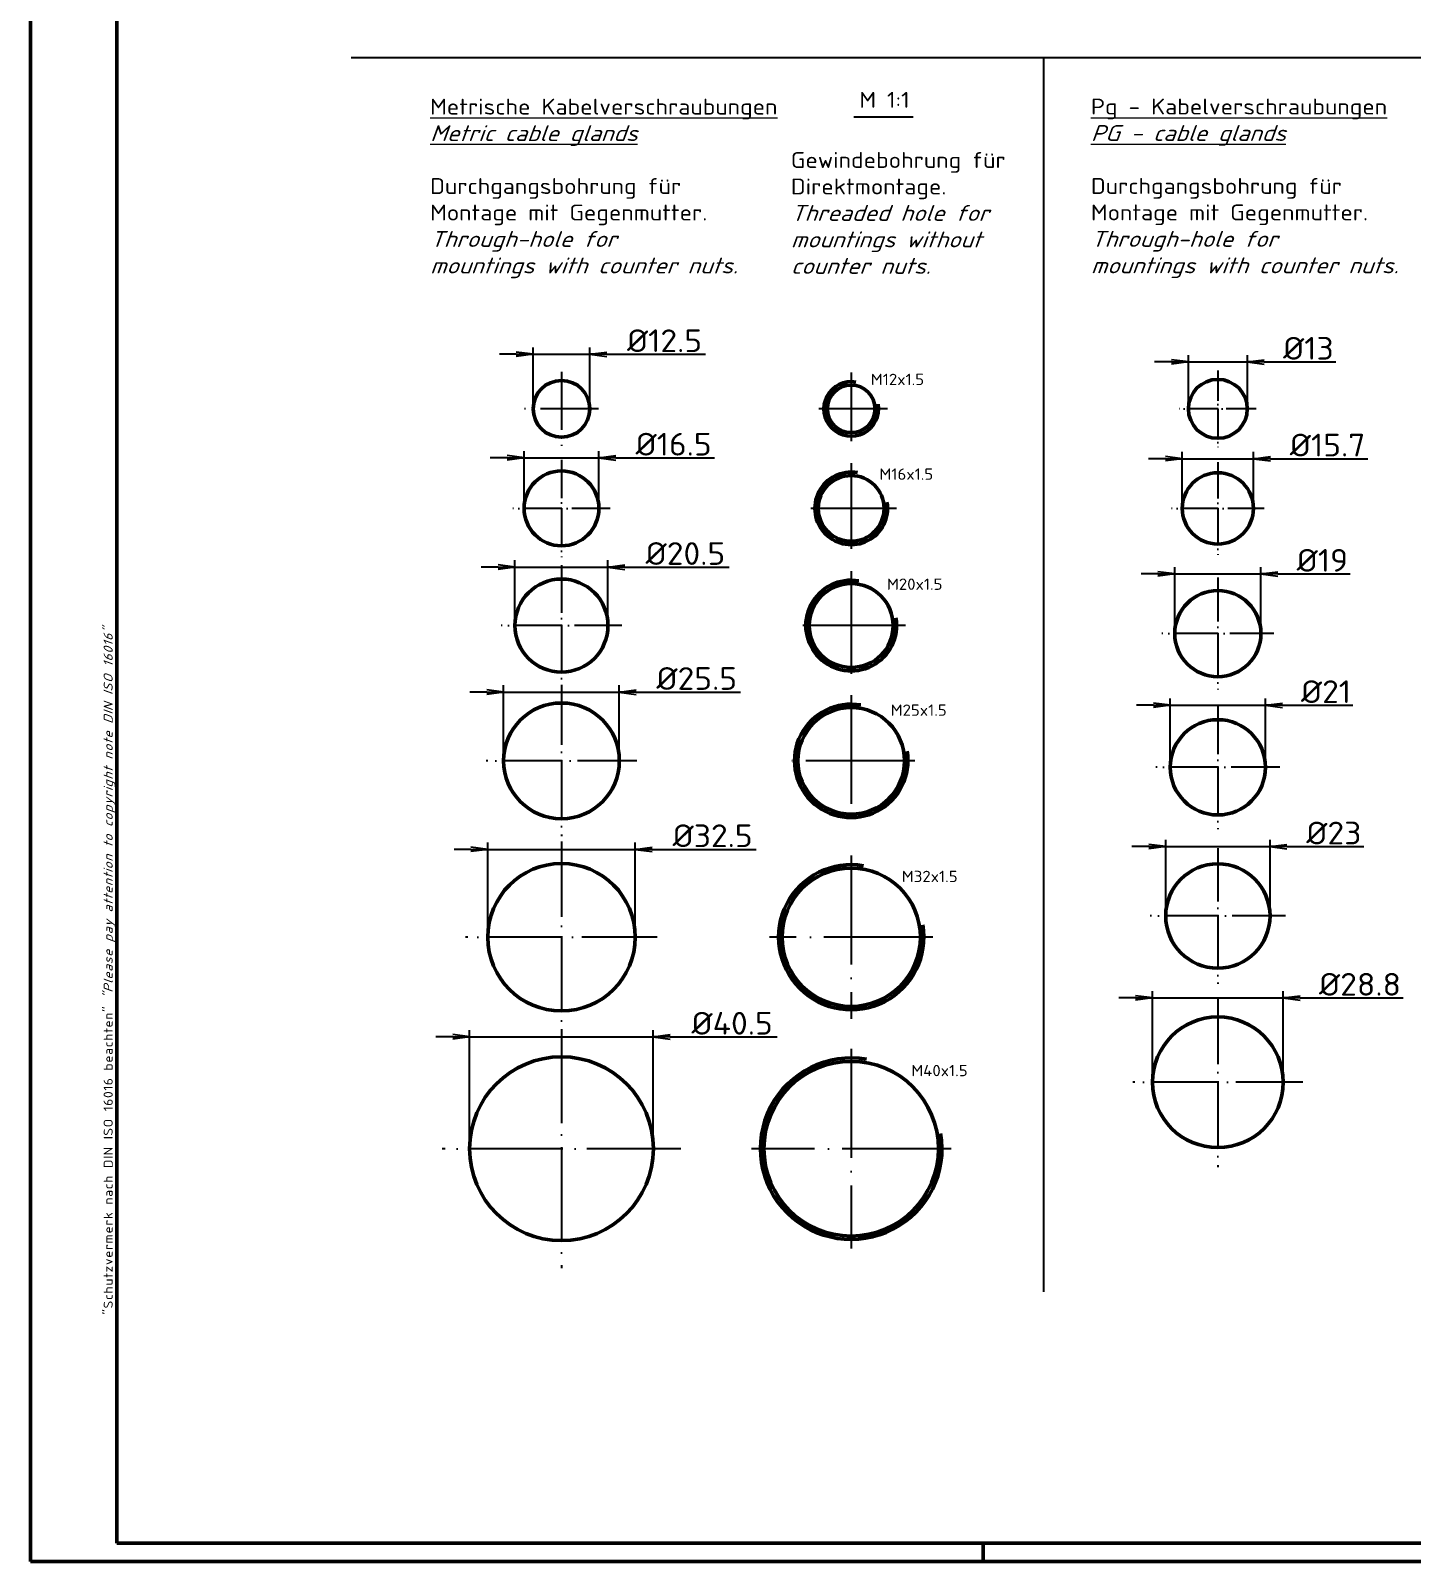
# Model space of a CAD drawing. Header units: millimetres. Extents: x 1 to 840, y 1 to 593.
# Drawn here: x 1 to 305.4, y 1 to 338.4 of the extents above; entities that cross this region are included whole.
import ezdxf

# ---------------------------------------------------------------- set-up
doc = ezdxf.new("R2010")
doc.units = ezdxf.units.MM
doc.header["$PDMODE"] = 35
doc.header["$PDSIZE"] = -2
doc.linetypes.add('ACAD_ISO04W100', pattern=[30, 24, -3, 0, -3])
doc.styles.get("Standard").update_dxf_attribs({"font": 'isocp.shx', "width": 1.2})
doc.dimstyles.new('phoenix', dxfattribs={"dimtxt": 2.5, "dimasz": 3.72, "dimexe": 1.5, "dimexo": 0, "dimgap": 0.5, "dimtad": 1, "dimdec": 6, "dimdsep": 46, "dimtxsty": 'Standard', "dimblk": '_OPEN15', "dimcen": 0, "dimclrd": 1, "dimclre": 1, "dimclrt": 5, "dimadec": 4, "dimazin": 2, "dimtfac": 0.666667, "dimtdec": 6, "dimtmove": 0, "dimatfit": 0, "dimldrblk": '_OPEN15', "dimfxl": 1, "dimtolj": 1, "dimlwd": 25, "dimlwe": 25, "dimarcsym": 0})

# ---------------------------------------------------------------- blocks, each defined once
blk = doc.blocks.new('_OPEN15', base_point=(1, 0))
at = {"color": 0, "linetype": 'ByBlock'}
for p, q in [((1, 0), (0, 0.132)), ((0, 0), (1, 0)), ((1, 0), (0, -0.132))]:
    blk.add_line(p, q, dxfattribs=at)
blk = doc.blocks.new('*D43')
at = {"color": 1, "linetype": 'Continuous', "lineweight": 25}
for p, q in [((108.06, 267.08), (104.34, 267.08)), ((111.78, 255.06), (111.78, 268.58)), ((111.78, 267.08), (124.28, 267.08)), ((124.28, 255.06), (124.28, 268.58)), ((128, 267.08), (149.77, 267.08))]:
    blk.add_line(p, q, dxfattribs=at)
at = {"layer": 'Defpoints', "color": 0, "linetype": 'Continuous', "lineweight": 50}
for p in [(124.28, 267.08), (111.78, 255.06), (124.28, 255.06)]:
    blk.add_point(p, dxfattribs=at)
at = {"color": 1, "linetype": 'Continuous', "lineweight": 25, "xscale": 3.72, "yscale": 3.72, "zscale": 3.72}
blk.add_blockref('_OPEN15', (111.78, 267.08), dxfattribs=at)
at = {"color": 1, "linetype": 'Continuous', "lineweight": 25, "xscale": 3.72, "yscale": 3.72, "zscale": 3.72, "rotation": 180}
blk.add_blockref('_OPEN15', (124.28, 267.08), dxfattribs=at)
at = {"color": 5, "linetype": 'Continuous', "lineweight": 35, "insert": (140.75, 270.08), "char_height": 5, "attachment_point": 5}
blk.add_mtext('\\A1;%%c12.5', dxfattribs=at)
blk = doc.blocks.new('PH_GRPBLK')
at = {"layer": 'Defpoints', "color": 0, "linetype": 'Continuous', "lineweight": 50}
blk.add_point((0, 0), dxfattribs=at)
blk = doc.blocks.new('*D44')
at = {"color": 1, "linetype": 'Continuous', "lineweight": 25}
for p, q in [((106.06, 244.27), (102.34, 244.27)), ((109.78, 233.12), (109.78, 245.77)), ((109.78, 244.27), (126.28, 244.27)), ((126.28, 233.12), (126.28, 245.77)), ((130, 244.27), (151.77, 244.27))]:
    blk.add_line(p, q, dxfattribs=at)
at = {"layer": 'Defpoints', "color": 0, "linetype": 'Continuous', "lineweight": 50}
for p in [(109.78, 244.27), (109.78, 233.12), (126.28, 233.12)]:
    blk.add_point(p, dxfattribs=at)
at = {"color": 1, "linetype": 'Continuous', "lineweight": 25, "xscale": 3.72, "yscale": 3.72, "zscale": 3.72}
blk.add_blockref('_OPEN15', (109.78, 244.27), dxfattribs=at)
at = {"color": 1, "linetype": 'Continuous', "lineweight": 25, "xscale": 3.72, "yscale": 3.72, "zscale": 3.72, "rotation": 180}
blk.add_blockref('_OPEN15', (126.28, 244.27), dxfattribs=at)
at = {"color": 5, "linetype": 'Continuous', "lineweight": 35, "insert": (142.75, 247.27), "char_height": 5, "attachment_point": 5}
blk.add_mtext('\\A1;%%c16.5', dxfattribs=at)
blk = doc.blocks.new('*D45')
at = {"color": 1, "linetype": 'Continuous', "lineweight": 25}
for p, q in [((104.06, 220.17), (100.34, 220.17)), ((107.78, 207.29), (107.78, 221.67)), ((107.78, 220.17), (128.28, 220.17)), ((128.28, 207.29), (128.28, 221.67)), ((132, 220.17), (154.97, 220.17))]:
    blk.add_line(p, q, dxfattribs=at)
at = {"layer": 'Defpoints', "color": 0, "linetype": 'Continuous', "lineweight": 50}
for p in [(107.78, 220.17), (107.78, 207.29), (128.28, 207.29)]:
    blk.add_point(p, dxfattribs=at)
at = {"color": 1, "linetype": 'Continuous', "lineweight": 25, "xscale": 3.72, "yscale": 3.72, "zscale": 3.72}
blk.add_blockref('_OPEN15', (107.78, 220.17), dxfattribs=at)
at = {"color": 1, "linetype": 'Continuous', "lineweight": 25, "xscale": 3.72, "yscale": 3.72, "zscale": 3.72, "rotation": 180}
blk.add_blockref('_OPEN15', (128.28, 220.17), dxfattribs=at)
at = {"color": 5, "linetype": 'Continuous', "lineweight": 35, "insert": (145.35, 223.17), "char_height": 5, "attachment_point": 5}
blk.add_mtext('\\A1;%%c20.5', dxfattribs=at)
blk = doc.blocks.new('*D46')
at = {"color": 1, "linetype": 'Continuous', "lineweight": 25}
for p, q in [((101.56, 192.62), (97.84, 192.62)), ((105.28, 177.47), (105.28, 194.12)), ((105.28, 192.62), (130.78, 192.62)), ((130.78, 177.47), (130.78, 194.12)), ((134.5, 192.62), (157.47, 192.62))]:
    blk.add_line(p, q, dxfattribs=at)
at = {"layer": 'Defpoints', "color": 0, "linetype": 'Continuous', "lineweight": 50}
for p in [(105.28, 192.62), (105.28, 177.47), (130.78, 177.47)]:
    blk.add_point(p, dxfattribs=at)
at = {"color": 1, "linetype": 'Continuous', "lineweight": 25, "xscale": 3.72, "yscale": 3.72, "zscale": 3.72}
blk.add_blockref('_OPEN15', (105.28, 192.62), dxfattribs=at)
at = {"color": 1, "linetype": 'Continuous', "lineweight": 25, "xscale": 3.72, "yscale": 3.72, "zscale": 3.72, "rotation": 180}
blk.add_blockref('_OPEN15', (130.78, 192.62), dxfattribs=at)
at = {"color": 5, "linetype": 'Continuous', "lineweight": 35, "insert": (147.85, 195.62), "char_height": 5, "attachment_point": 5}
blk.add_mtext('\\A1;%%c25.5', dxfattribs=at)
blk = doc.blocks.new('*D47')
at = {"color": 1, "linetype": 'Continuous', "lineweight": 25}
for p, q in [((101.78, 138.59), (101.78, 159.46)), ((134.28, 138.59), (134.28, 159.46)), ((98.06, 157.96), (94.34, 157.96)), ((101.78, 157.96), (134.28, 157.96)), ((138, 157.96), (160.97, 157.96))]:
    blk.add_line(p, q, dxfattribs=at)
at = {"layer": 'Defpoints', "color": 0, "linetype": 'Continuous', "lineweight": 50}
for p in [(101.78, 157.96), (101.78, 138.59), (134.28, 138.59)]:
    blk.add_point(p, dxfattribs=at)
at = {"color": 1, "linetype": 'Continuous', "lineweight": 25, "xscale": 3.72, "yscale": 3.72, "zscale": 3.72}
blk.add_blockref('_OPEN15', (101.78, 157.96), dxfattribs=at)
at = {"color": 1, "linetype": 'Continuous', "lineweight": 25, "xscale": 3.72, "yscale": 3.72, "zscale": 3.72, "rotation": 180}
blk.add_blockref('_OPEN15', (134.28, 157.96), dxfattribs=at)
at = {"color": 5, "linetype": 'Continuous', "lineweight": 35, "insert": (151.35, 160.96), "char_height": 5, "attachment_point": 5}
blk.add_mtext('\\A1;%%c32.5', dxfattribs=at)
blk = doc.blocks.new('*D48')
at = {"color": 1, "linetype": 'Continuous', "lineweight": 25}
for p, q in [((97.78, 91.97), (97.78, 118.12)), ((138.28, 91.97), (138.28, 118.12)), ((94.06, 116.62), (90.34, 116.62)), ((97.78, 116.62), (138.28, 116.62)), ((142, 116.62), (165.57, 116.62))]:
    blk.add_line(p, q, dxfattribs=at)
at = {"layer": 'Defpoints', "color": 0, "linetype": 'Continuous', "lineweight": 50}
for p in [(97.78, 116.62), (97.78, 91.97), (138.28, 91.97)]:
    blk.add_point(p, dxfattribs=at)
at = {"color": 1, "linetype": 'Continuous', "lineweight": 25, "xscale": 3.72, "yscale": 3.72, "zscale": 3.72}
blk.add_blockref('_OPEN15', (97.78, 116.62), dxfattribs=at)
at = {"color": 1, "linetype": 'Continuous', "lineweight": 25, "xscale": 3.72, "yscale": 3.72, "zscale": 3.72, "rotation": 180}
blk.add_blockref('_OPEN15', (138.28, 116.62), dxfattribs=at)
at = {"color": 5, "linetype": 'Continuous', "lineweight": 35, "insert": (155.65, 119.62), "char_height": 5, "attachment_point": 5}
blk.add_mtext('\\A1;%%c40.5', dxfattribs=at)
blk = doc.blocks.new('*D50')
at = {"color": 1, "linetype": 'Continuous', "lineweight": 25}
for p, q in [((256.23, 255.06), (256.23, 266.91)), ((269.23, 255.06), (269.23, 266.91)), ((252.51, 265.41), (248.79, 265.41)), ((256.23, 265.41), (269.23, 265.41)), ((272.95, 265.41), (288.72, 265.41))]:
    blk.add_line(p, q, dxfattribs=at)
at = {"layer": 'Defpoints', "color": 0, "linetype": 'Continuous', "lineweight": 50}
for p in [(256.23, 265.41), (256.23, 255.06), (269.23, 255.06)]:
    blk.add_point(p, dxfattribs=at)
at = {"color": 1, "linetype": 'Continuous', "lineweight": 25, "xscale": 3.72, "yscale": 3.72, "zscale": 3.72}
blk.add_blockref('_OPEN15', (256.23, 265.41), dxfattribs=at)
at = {"color": 1, "linetype": 'Continuous', "lineweight": 25, "xscale": 3.72, "yscale": 3.72, "zscale": 3.72, "rotation": 180}
blk.add_blockref('_OPEN15', (269.23, 265.41), dxfattribs=at)
at = {"color": 5, "linetype": 'Continuous', "lineweight": 35, "insert": (282.69, 268.41), "char_height": 5, "attachment_point": 5}
blk.add_mtext('\\A1;%%c13', dxfattribs=at)
blk = doc.blocks.new('*D51')
at = {"color": 1, "linetype": 'Continuous', "lineweight": 25}
for p, q in [((251.16, 244.08), (247.44, 244.08)), ((254.88, 233.12), (254.88, 245.58)), ((254.88, 244.08), (270.58, 244.08)), ((270.58, 233.12), (270.58, 245.58)), ((274.3, 244.08), (295.82, 244.08))]:
    blk.add_line(p, q, dxfattribs=at)
at = {"layer": 'Defpoints', "color": 0, "linetype": 'Continuous', "lineweight": 50}
for p in [(254.88, 244.08), (254.88, 233.12), (270.58, 233.12)]:
    blk.add_point(p, dxfattribs=at)
at = {"color": 1, "linetype": 'Continuous', "lineweight": 25, "xscale": 3.72, "yscale": 3.72, "zscale": 3.72}
blk.add_blockref('_OPEN15', (254.88, 244.08), dxfattribs=at)
at = {"color": 1, "linetype": 'Continuous', "lineweight": 25, "xscale": 3.72, "yscale": 3.72, "zscale": 3.72, "rotation": 180}
blk.add_blockref('_OPEN15', (270.58, 244.08), dxfattribs=at)
at = {"color": 5, "linetype": 'Continuous', "lineweight": 35, "insert": (286.92, 247.08), "char_height": 5, "attachment_point": 5}
blk.add_mtext('\\A1;%%c15.7', dxfattribs=at)
blk = doc.blocks.new('*D52')
at = {"color": 1, "linetype": 'Continuous', "lineweight": 25}
for p, q in [((253.23, 205.52), (253.23, 220.17)), ((272.23, 205.52), (272.23, 220.17)), ((249.51, 218.67), (245.79, 218.67)), ((253.23, 218.67), (272.23, 218.67)), ((275.95, 218.67), (291.9, 218.67))]:
    blk.add_line(p, q, dxfattribs=at)
at = {"layer": 'Defpoints', "color": 0, "linetype": 'Continuous', "lineweight": 50}
for p in [(253.23, 218.67), (253.23, 205.52), (272.23, 205.52)]:
    blk.add_point(p, dxfattribs=at)
at = {"color": 1, "linetype": 'Continuous', "lineweight": 25, "xscale": 3.72, "yscale": 3.72, "zscale": 3.72}
blk.add_blockref('_OPEN15', (253.23, 218.67), dxfattribs=at)
at = {"color": 1, "linetype": 'Continuous', "lineweight": 25, "xscale": 3.72, "yscale": 3.72, "zscale": 3.72, "rotation": 180}
blk.add_blockref('_OPEN15', (272.23, 218.67), dxfattribs=at)
at = {"color": 5, "linetype": 'Continuous', "lineweight": 35, "insert": (285.78, 221.67), "char_height": 5, "attachment_point": 5}
blk.add_mtext('\\A1;%%c19', dxfattribs=at)
blk = doc.blocks.new('*D53')
at = {"color": 1, "linetype": 'Continuous', "lineweight": 25}
for p, q in [((248.51, 189.72), (244.79, 189.72)), ((252.23, 176.04), (252.23, 191.22)), ((252.23, 189.72), (273.23, 189.72)), ((273.23, 176.04), (273.23, 191.22)), ((276.95, 189.72), (292.47, 189.72))]:
    blk.add_line(p, q, dxfattribs=at)
at = {"layer": 'Defpoints', "color": 0, "linetype": 'Continuous', "lineweight": 50}
for p in [(252.23, 189.72), (252.23, 176.04), (273.23, 176.04)]:
    blk.add_point(p, dxfattribs=at)
at = {"color": 1, "linetype": 'Continuous', "lineweight": 25, "xscale": 3.72, "yscale": 3.72, "zscale": 3.72}
blk.add_blockref('_OPEN15', (252.23, 189.72), dxfattribs=at)
at = {"color": 1, "linetype": 'Continuous', "lineweight": 25, "xscale": 3.72, "yscale": 3.72, "zscale": 3.72, "rotation": 180}
blk.add_blockref('_OPEN15', (273.23, 189.72), dxfattribs=at)
at = {"color": 5, "linetype": 'Continuous', "lineweight": 35, "insert": (286.57, 192.72), "char_height": 5, "attachment_point": 5}
blk.add_mtext('\\A1;%%c21', dxfattribs=at)
blk = doc.blocks.new('*D54')
at = {"color": 1, "linetype": 'Continuous', "lineweight": 25}
for p, q in [((251.23, 143.27), (251.23, 160.06)), ((274.23, 143.27), (274.23, 160.06)), ((247.51, 158.56), (243.79, 158.56)), ((251.23, 158.56), (274.23, 158.56)), ((277.95, 158.56), (294.92, 158.56))]:
    blk.add_line(p, q, dxfattribs=at)
at = {"layer": 'Defpoints', "color": 0, "linetype": 'Continuous', "lineweight": 50}
for p in [(251.23, 158.56), (251.23, 143.27), (274.23, 143.27)]:
    blk.add_point(p, dxfattribs=at)
at = {"color": 1, "linetype": 'Continuous', "lineweight": 25, "xscale": 3.72, "yscale": 3.72, "zscale": 3.72}
blk.add_blockref('_OPEN15', (251.23, 158.56), dxfattribs=at)
at = {"color": 1, "linetype": 'Continuous', "lineweight": 25, "xscale": 3.72, "yscale": 3.72, "zscale": 3.72, "rotation": 180}
blk.add_blockref('_OPEN15', (274.23, 158.56), dxfattribs=at)
at = {"color": 5, "linetype": 'Continuous', "lineweight": 35, "insert": (288.29, 161.56), "char_height": 5, "attachment_point": 5}
blk.add_mtext('\\A1;%%c23', dxfattribs=at)
blk = doc.blocks.new('*D55')
at = {"color": 1, "linetype": 'Continuous', "lineweight": 25}
for p, q in [((244.61, 125.21), (240.89, 125.21)), ((248.33, 106.61), (248.33, 126.71)), ((248.33, 125.21), (277.13, 125.21)), ((277.13, 106.61), (277.13, 126.71)), ((280.85, 125.21), (303.57, 125.21))]:
    blk.add_line(p, q, dxfattribs=at)
at = {"layer": 'Defpoints', "color": 0, "linetype": 'Continuous', "lineweight": 50}
for p in [(248.33, 125.21), (248.33, 106.61), (277.13, 106.61)]:
    blk.add_point(p, dxfattribs=at)
at = {"color": 1, "linetype": 'Continuous', "lineweight": 25, "xscale": 3.72, "yscale": 3.72, "zscale": 3.72}
blk.add_blockref('_OPEN15', (248.33, 125.21), dxfattribs=at)
at = {"color": 1, "linetype": 'Continuous', "lineweight": 25, "xscale": 3.72, "yscale": 3.72, "zscale": 3.72, "rotation": 180}
blk.add_blockref('_OPEN15', (277.13, 125.21), dxfattribs=at)
at = {"color": 5, "linetype": 'Continuous', "lineweight": 35, "insert": (294.07, 128.21), "char_height": 5, "attachment_point": 5}
blk.add_mtext('\\A1;%%c28.8', dxfattribs=at)

msp = doc.modelspace()

# ---------------------------------------------------------------- linework, layer by layer
at = {"color": 1, "linetype": 'Continuous', "lineweight": 50}
for p, q in [((1, 1), (1, 593)), ((211, 5), (211, 1)), ((840, 1), (1, 1))]:
    msp.add_line(p, q, dxfattribs=at)
at = {"color": 3, "linetype": 'Continuous', "lineweight": 50}
for p, q in [((20, 5), (20, 589)), ((836, 5), (20, 5))]:
    msp.add_line(p, q, dxfattribs=at)
at = {"color": 1, "linetype": 'Continuous', "lineweight": 25}
for p, q in [((71.6672594, 332.5195474), (778.7699904, 332.5195474)), ((224.2935406, 332.5195474), (224.2935406, 60.3915376))]:
    msp.add_line(p, q, dxfattribs=at)
at = {"color": 5, "linetype": 'Continuous', "lineweight": 25}
msp.add_line((182.4593536, 319.4365522), (195.5321601, 319.4365522), dxfattribs=at)
at = {"color": 1, "linetype": 'ACAD_ISO04W100', "lineweight": 25, "ltscale": 0.277049}
for p, q in [((262.7276579, 263.5137373), (262.7276579, 246.6137373)), ((271.1776579, 255.0637373), (254.2776579, 255.0637373))]:
    msp.add_line(p, q, dxfattribs=at)
at = {"color": 1, "linetype": 'ACAD_ISO04W100', "lineweight": 25, "ltscale": 0.532787}
for p, q in [((118.0315089, 263.1887373), (118.0315089, 246.9387373)), ((126.1565089, 255.0637373), (109.9065089, 255.0637373))]:
    msp.add_line(p, q, dxfattribs=at)
at = {"color": 1, "linetype": 'ACAD_ISO04W100', "lineweight": 25, "ltscale": 0.629921}
for p, q in [((181.9023071, 263.0637373), (181.9023071, 247.0637373)), ((189.9023071, 255.0637373), (173.9023071, 255.0637373))]:
    msp.add_line(p, q, dxfattribs=at)
at = {"color": 1, "linetype": 'ACAD_ISO04W100', "lineweight": 25, "ltscale": 0.351639}
for p, q in [((118.0315089, 243.8436005), (118.0315089, 222.3936005)), ((128.7565089, 233.1186005), (107.3065089, 233.1186005))]:
    msp.add_line(p, q, dxfattribs=at)
at = {"color": 1, "linetype": 'ACAD_ISO04W100', "lineweight": 25, "ltscale": 0.787402}
for p, q in [((181.9023071, 243.1186005), (181.9023071, 223.1186005)), ((191.9023071, 233.1186005), (171.9023071, 233.1186005))]:
    msp.add_line(p, q, dxfattribs=at)
at = {"color": 1, "linetype": 'ACAD_ISO04W100', "lineweight": 25, "ltscale": 0.33459}
for p, q in [((262.7276579, 243.3236005), (262.7276579, 222.9136005)), ((272.9326579, 233.1186005), (252.5226579, 233.1186005))]:
    msp.add_line(p, q, dxfattribs=at)
at = {"color": 1, "linetype": 'ACAD_ISO04W100', "lineweight": 25, "ltscale": 0.436885}
for p, q in [((118.0315089, 220.6177169), (118.0315089, 193.9677169)), ((131.3565089, 207.2927169), (104.7065089, 207.2927169))]:
    msp.add_line(p, q, dxfattribs=at)
at = {"color": 1, "linetype": 'ACAD_ISO04W100', "lineweight": 25, "ltscale": 0.944882}
for p, q in [((181.9023071, 219.2927169), (181.9023071, 195.2927169)), ((193.9023071, 207.2927169), (169.9023071, 207.2927169))]:
    msp.add_line(p, q, dxfattribs=at)
at = {"color": 1, "linetype": 'ACAD_ISO04W100', "lineweight": 25, "ltscale": 0.404918}
for p, q in [((262.7276579, 217.8746027), (262.7276579, 193.1746027)), ((275.0776579, 205.5246027), (250.3776579, 205.5246027))]:
    msp.add_line(p, q, dxfattribs=at)
at = {"color": 1, "linetype": 'ACAD_ISO04W100', "lineweight": 25, "ltscale": 0.543443}
for p, q in [((118.0315089, 194.0444072), (118.0315089, 160.8944072)), ((134.6065089, 177.4694072), (101.4565089, 177.4694072))]:
    msp.add_line(p, q, dxfattribs=at)
at = {"color": 1, "linetype": 'ACAD_ISO04W100', "lineweight": 25}
for p, q in [((181.9023071, 191.9694072), (181.9023071, 162.9694072)), ((195.9023071, 177.4694072), (167.9023071, 177.4694072)), ((181.9023071, 156.5886821), (181.9023071, 120.5886821)), ((199.9023071, 138.5886821), (163.9023071, 138.5886821)), ((181.9023071, 113.9726884), (181.9023071, 69.9726884)), ((203.9023071, 91.9726884), (159.9023071, 91.9726884))]:
    msp.add_line(p, q, dxfattribs=at)
at = {"color": 1, "linetype": 'ACAD_ISO04W100', "lineweight": 25, "ltscale": 0.447541}
for p, q in [((262.7276579, 189.6926953), (262.7276579, 162.3926953)), ((276.3776579, 176.0426953), (249.0776579, 176.0426953))]:
    msp.add_line(p, q, dxfattribs=at)
at = {"color": 1, "linetype": 'ACAD_ISO04W100', "lineweight": 25, "ltscale": 0.692623}
for p, q in [((118.0315089, 159.7136821), (118.0315089, 117.4636821)), ((139.1565089, 138.5886821), (96.9065089, 138.5886821))]:
    msp.add_line(p, q, dxfattribs=at)
at = {"color": 1, "linetype": 'ACAD_ISO04W100', "lineweight": 25, "ltscale": 0.490164}
for p, q in [((262.7276579, 158.2247858), (262.7276579, 128.3247858)), ((277.6776579, 143.2747858), (247.7776579, 143.2747858))]:
    msp.add_line(p, q, dxfattribs=at)
at = {"color": 1, "linetype": 'ACAD_ISO04W100', "lineweight": 25, "ltscale": 0.61377}
for p, q in [((262.7276579, 125.3332658), (262.7276579, 87.8932658)), ((281.4476579, 106.6132658), (244.0076579, 106.6132658))]:
    msp.add_line(p, q, dxfattribs=at)
at = {"color": 1, "linetype": 'ACAD_ISO04W100', "lineweight": 25, "ltscale": 0.863115}
for p, q in [((118.0315089, 118.2976884), (118.0315089, 65.6476884)), ((144.3565089, 91.9726884), (91.7065089, 91.9726884))]:
    msp.add_line(p, q, dxfattribs=at)
at = {"color": 7, "linetype": 'Continuous', "lineweight": 50}
for centre, radius in [((118.0315089, 255.0637373), 6.25), ((181.9023071, 255.0637373), 5.25), ((262.7276579, 255.0637373), 6.5), ((118.0315089, 233.1186005), 8.25), ((181.9023071, 233.1186005), 7.25), ((262.7276579, 233.1186005), 7.85), ((118.0315089, 207.2927169), 10.25), ((181.9023071, 207.2927169), 9.25), ((262.7276579, 205.5246027), 9.5), ((118.0315089, 177.4694072), 12.75), ((181.9023071, 177.4694072), 11.75), ((262.7276579, 176.0426953), 10.5), ((118.0315089, 138.5886821), 16.25), ((181.9023071, 138.5886821), 15.25), ((262.7276579, 143.2747858), 11.5), ((262.7276579, 106.6132658), 14.4), ((118.0315089, 91.9726884), 20.25), ((181.9023071, 91.9726884), 19.25)]:
    msp.add_circle(centre, radius, dxfattribs=at)
at = {"color": 1, "linetype": 'Continuous', "lineweight": 50}
for centre, radius in [((181.9023071, 255.0637373), 6), ((181.9023071, 233.1186005), 8), ((181.9023071, 207.2927169), 10), ((181.9023071, 177.4694072), 12.5), ((181.9023071, 138.5886821), 16), ((181.9023071, 91.9726884), 20)]:
    msp.add_arc(centre, radius, 80.272547677, 9.727452323, dxfattribs=at)

# ---------------------------------------------------------------- block references
at = {"color": 1, "linetype": 'ACAD_ISO04W100', "lineweight": 25}
for p in [(182.916077, 260.9774731), (182.916077, 239.0323363), (182.916077, 213.2064527), (182.916077, 183.3831429), (182.916077, 144.5024178), (182.916077, 97.8864241)]:
    msp.add_blockref('PH_GRPBLK', p, dxfattribs=at)

# ---------------------------------------------------------------- texts
at = {"color": 5, "linetype": 'Continuous', "lineweight": 25, "width": 1.2}
msp.add_text('M 1:1', height=3.5, dxfattribs=at).set_placement((183.7034827, 321.4365522))
at = {"color": 1, "linetype": 'Continuous', "lineweight": 20, "char_height": 3.5, "attachment_point": 7}
for s, insert in [('{\\L\\C5;Metrische Kabelverschraubungen\\P\\Q20;Metric cable glands\\Q0; \\l\\P\\PDurchgangsbohrung für \\PMontage mit Gegenmutter.\\P\\Q20;Through-hole for \\Pmountings with counter nuts. }', (89.0743495, 283.860189)), ('{\\L\\C5;\\PPg - Kabelverschraubungen\\P\\Q20;PG - cable glands\\Q0;\\P\\P\\lDurchgangsbohrung für \\PMontage mit Gegenmutter.\\P\\Q20;Through-hole for \\Pmountings with counter nuts.}', (234.7483879, 283.8845452)), ('{\\C5;Gewindebohrung für \\PDirektmontage.\\P\\Q20;Threaded hole for \\Pmountings without \\Pcounter nuts. }', (168.6068189, 284.8248713))]:
    msp.add_mtext(s, dxfattribs=dict(at, insert=insert))
at = {"color": 1, "linetype": 'ACAD_ISO04W100', "lineweight": 25, "char_height": 2.5, "attachment_point": 7}
for s, insert in [('{\\C5;M12x1.5}', (186.2278477, 260.2997186)), ('{\\C5;M16x1.5}', (188.122565, 239.4244968)), ('{\\C5;M20x1.5}', (189.7701452, 215.1623297)), ('{\\C5;M25x1.5}', (190.5939353, 187.3965413)), ('{\\C5;M32x1.5}', (193.0653056, 150.7379448)), ('{\\C5;M40x1.5}', (195.1362653, 107.9495953))]:
    msp.add_mtext(s, dxfattribs=dict(at, insert=insert))
at = {"color": 7, "linetype": 'Continuous', "lineweight": 50, "insert": (19.7024872, 55.3935121), "char_height": 2, "attachment_point": 7, "rotation": 90}
msp.add_mtext('{\\T1.1;\\C1;"Schutzvermerk nach DIN ISO 16016 beachten" \\Q20;"Please pay attention to copyright note DIN ISO 16016"}', dxfattribs=at)

# ---------------------------------------------------------------- dimensions: what is measured, and where the dimension line sits
at = {"color": 7, "linetype": 'Continuous', "lineweight": 35}
dim = msp.add_linear_dim(base=(124.2815089, 267.0774057), p1=(111.7815089, 255.0637373), p2=(124.2815089, 255.0637373), angle=0, dimstyle='phoenix', override={"dimtxt": 5, "dimpost": '%%c<>', "dimsah": 1}, dxfattribs=at)
dim.commit()
dim.dimension.update_dxf_attribs({"geometry": '*D43', "text_midpoint": (140.7457729, 267.0774057), "dimtype": 161})
for base, p1, p2, picture, middle in [((256.2276579, 265.4101445), (269.2276579, 255.0637373), (256.2276579, 255.0637373), '*D50', (282.691922, 265.4101445)), ((109.7815089, 244.2747734), (126.2815089, 233.1186005), (109.7815089, 233.1186005), '*D44', (142.7457729, 244.2747734)), ((254.8776579, 244.0834146), (270.5776579, 233.1186005), (254.8776579, 233.1186005), '*D51', (286.9176579, 244.0834146)), ((107.7815089, 220.1740683), (128.2815089, 207.2927169), (107.7815089, 207.2927169), '*D45', (145.3457729, 220.1740683)), ((253.2276579, 218.665543), (272.2276579, 205.5246027), (253.2276579, 205.5246027), '*D52', (285.7824383, 218.665543)), ((105.2815089, 192.6166823), (130.7815089, 177.4694072), (105.2815089, 177.4694072), '*D46', (147.8457729, 192.6166823)), ((252.2276579, 189.720588), (273.2276579, 176.0426953), (252.2276579, 176.0426953), '*D53', (286.5676579, 189.720588)), ((101.7815089, 157.9611266), (134.2815089, 138.5886821), (101.7815089, 138.5886821), '*D47', (151.3457729, 157.9611266)), ((251.2276579, 158.5599687), (274.2276579, 143.2747858), (251.2276579, 143.2747858), '*D54', (288.291922, 158.5599687)), ((248.3276579, 125.2095261), (277.1276579, 106.6132658), (248.3276579, 106.6132658), '*D55', (294.0676579, 125.2095261)), ((97.7815089, 116.6232491), (138.2815089, 91.9726884), (97.7815089, 91.9726884), '*D48', (155.6457729, 116.6232491))]:
    dim = msp.add_linear_dim(base=base, p1=p1, p2=p2, dimstyle='phoenix', override={"dimtxt": 5, "dimpost": '%%c<>', "dimsah": 1}, dxfattribs=at)
    dim.commit()
    dim.dimension.update_dxf_attribs({"geometry": picture, "text_midpoint": middle, "dimtype": 160})

doc.saveas('drawing.dxf')
